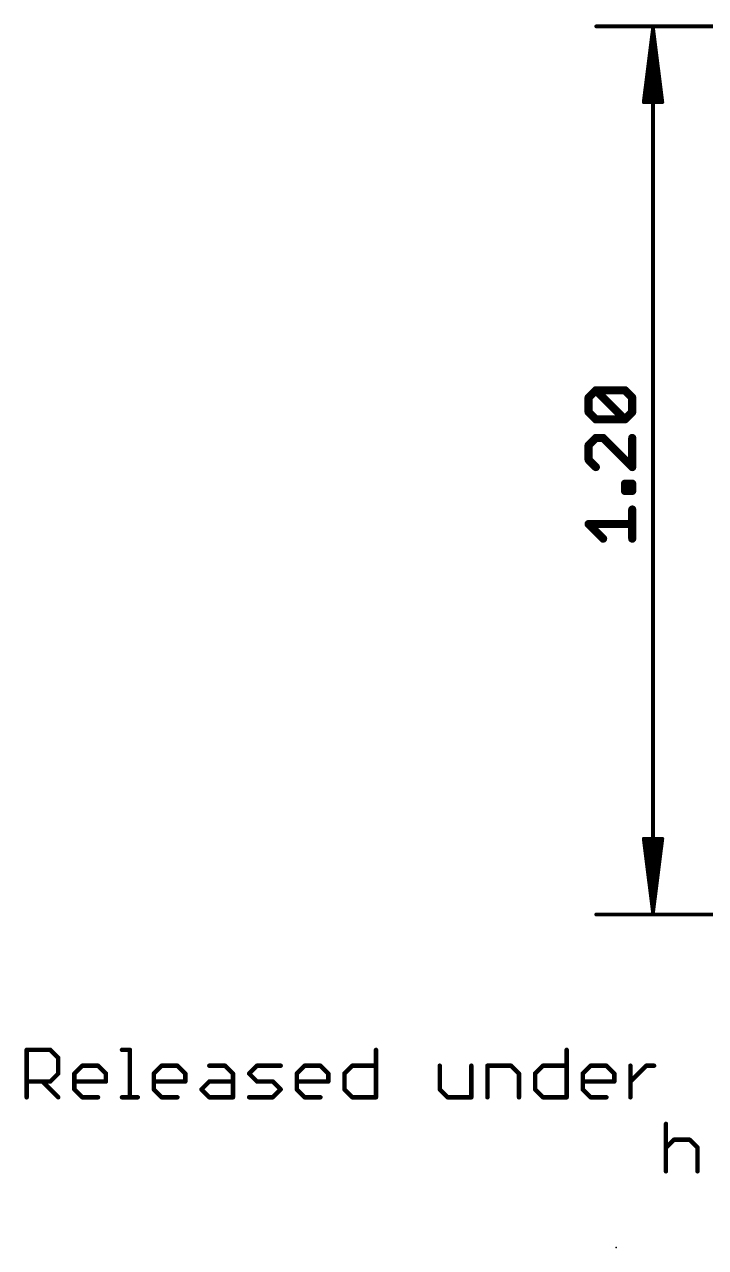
# Model space of a CAD drawing. Extents: x -33 to 74, y -17 to 52.
# Drawn here: x -33.02 to -9.63, y -11.43 to 30.55 of the extents above; entities that cross this region are included whole.
import ezdxf

# ---------------------------------------------------------------- set-up
doc = ezdxf.new("R2010")
doc.units = 0
for name, color, linetype in [('23', 53, 'CONTINUOUS'), ('47', 253, 'CONTINUOUS'), ('51', 53, 'CONTINUOUS')]:
    doc.layers.add(name, color=color, linetype=linetype)

msp = doc.modelspace()

# ---------------------------------------------------------------- linework, layer by layer
at = {"layer": '23'}
msp.add_point((-12.7, -11.43), dxfattribs=at)
at = {"layer": '47'}
for points, const_width in [([(0, 30.48), (-13.38, 30.48)], 0.13), ([(-11.43, 30.415), (-11.7492, 27.88)], 0.13), ([(-11.43, 30.415), (-11.69, 27.88)], 0.13), ([(-11.43, 30.415), (-11.56, 27.88)], 0.13), ([(-11.43, 0.065), (-11.43, 30.415)], 0.13), ([(-11.1108, 27.88), (-11.43, 30.415)], 0.13), ([(-11.3, 27.88), (-11.43, 30.415)], 0.13), ([(-11.17, 27.88), (-11.43, 30.415)], 0.13), ([(-11.7492, 27.88), (-11.1108, 27.88)], 0.13), ([(-13.6441, 17.7411), (-13.3941, 17.9911)], 0.2794), ([(-13.3941, 17.9911), (-12.3942, 17.9911)], 0.2794), ([(-12.3942, 16.9912), (-13.3941, 17.9911)], 0.2794), ([(-12.3942, 17.9911), (-12.1442, 17.7411)], 0.2794), ([(-13.6441, 17.2412), (-13.6441, 17.7411)], 0.2794), ([(-12.1442, 17.7411), (-12.1442, 17.2412)], 0.2794), ([(-13.3941, 16.9912), (-13.6441, 17.2412)], 0.2794), ([(-12.1442, 17.2412), (-12.3942, 16.9912)], 0.2794), ([(-12.3942, 16.9912), (-13.3941, 16.9912)], 0.2794), ([(-13.3941, 16.354), (-13.6441, 16.104)], 0.2794), ([(-13.1441, 16.354), (-13.3941, 16.354)], 0.2794), ([(-12.1442, 15.354), (-13.1441, 16.354)], 0.2794), ([(-12.1442, 16.354), (-12.1442, 15.354)], 0.2794), ([(-13.6441, 16.104), (-13.6441, 15.604)], 0.2794), ([(-13.6441, 15.604), (-13.3941, 15.354)], 0.2794), ([(-12.3942, 14.5355), (-12.3942, 14.7854)], 0.2794), ([(-12.3942, 14.7854), (-12.1442, 14.7854)], 0.2794), ([(-12.1442, 14.7854), (-12.1442, 14.5355)], 0.2794), ([(-12.1442, 14.5355), (-12.3942, 14.5355)], 0.2794), ([(-12.1442, 12.8983), (-12.1442, 13.8982)], 0.2794), ([(-13.1441, 12.8983), (-13.6441, 13.3983)], 0.2794), ([(-13.6441, 13.3983), (-12.1442, 13.3983)], 0.2794), ([(-11.43, 0.065), (-11.7492, 2.6)], 0.13), ([(-11.7492, 2.6), (-11.1108, 2.6)], 0.13), ([(-11.43, 0.065), (-11.69, 2.6)], 0.13), ([(-11.43, 0.065), (-11.56, 2.6)], 0.13), ([(-11.1108, 2.6), (-11.43, 0.065)], 0.13), ([(-11.3, 2.6), (-11.43, 0.065)], 0.13), ([(-11.17, 2.6), (-11.43, 0.065)], 0.13), ([(0, 0), (-13.38, 0)], 0.13)]:
    msp.add_lwpolyline(points, dxfattribs=dict(at, const_width=const_width))
for points, const_width in [([(-13.38, 30.5125, 1), (-13.38, 30.4475)], 0.065), ([(-11.3975, 30.415, 1), (-11.4625, 30.415)], 0.065), ([(-11.3978, 30.4191, 1), (-11.4622, 30.4109)], 0.065), ([(-11.3975, 30.4133, 1), (-11.4625, 30.4167)], 0.065), ([(-11.3975, 30.4167, 1), (-11.4625, 30.4133)], 0.065), ([(-11.3977, 30.4183, 1), (-11.4623, 30.4117)], 0.065), ([(-11.3977, 30.4117, 1), (-11.4623, 30.4183)], 0.065), ([(-11.3978, 30.4109, 1), (-11.4622, 30.4191)], 0.065), ([(-11.7815, 27.8841, 1), (-11.717, 27.8759)], 0.065), ([(-11.7492, 27.9125, 1), (-11.7492, 27.8475)], 0.065), ([(-11.7223, 27.8833, 1), (-11.6577, 27.8767)], 0.065), ([(-11.5925, 27.8817, 1), (-11.5275, 27.8783)], 0.065), ([(-11.3325, 27.8783, 1), (-11.2675, 27.8817)], 0.065), ([(-11.2023, 27.8767, 1), (-11.1377, 27.8833)], 0.065), ([(-11.143, 27.8759, 1), (-11.0785, 27.8841)], 0.065), ([(-11.1108, 27.8475, 1), (-11.1108, 27.9125)], 0.065), ([(-13.3941, 18.061, 1), (-13.3941, 17.9213)], 0.1397), ([(-13.3447, 18.0405, 1), (-13.4435, 17.9417)], 0.1397), ([(-13.3447, 17.9417, 1), (-13.4435, 18.0405)], 0.1397), ([(-12.3448, 18.0405, 1), (-12.4436, 17.9417)], 0.1397), ([(-12.3942, 17.9213, 1), (-12.3942, 18.061)], 0.1397), ([(-13.5742, 17.7411, 1), (-13.7139, 17.7411)], 0.1397), ([(-13.6935, 17.7905, 1), (-13.5947, 17.6917)], 0.1397), ([(-12.0744, 17.7411, 1), (-12.2141, 17.7411)], 0.1397), ([(-12.1936, 17.6917, 1), (-12.0948, 17.7905)], 0.1397), ([(-13.5947, 17.2906, 1), (-13.6935, 17.1918)], 0.1397), ([(-13.7139, 17.2412, 1), (-13.5742, 17.2412)], 0.1397), ([(-12.2141, 17.2412, 1), (-12.0744, 17.2412)], 0.1397), ([(-12.0948, 17.1918, 1), (-12.1936, 17.2906)], 0.1397), ([(-13.3941, 17.061, 1), (-13.3941, 16.9214)], 0.1397), ([(-13.4435, 16.9418, 1), (-13.3447, 17.0406)], 0.1397), ([(-12.4436, 17.0406, 1), (-12.3448, 16.9418)], 0.1397), ([(-12.4436, 16.9418, 1), (-12.3448, 17.0406)], 0.1397), ([(-12.3942, 16.9214, 1), (-12.3942, 17.061)], 0.1397), ([(-13.3941, 16.4238, 1), (-13.3941, 16.2841)], 0.1397), ([(-13.3447, 16.3046, 1), (-13.4435, 16.4034)], 0.1397), ([(-13.0947, 16.4034, 1), (-13.1935, 16.3046)], 0.1397), ([(-13.1441, 16.2841, 1), (-13.1441, 16.4238)], 0.1397), ([(-12.0744, 16.354, 1), (-12.2141, 16.354)], 0.1397), ([(-13.5742, 16.104, 1), (-13.7139, 16.104)], 0.1397), ([(-13.6935, 16.1534, 1), (-13.5947, 16.0546)], 0.1397), ([(-13.5947, 15.6534, 1), (-13.6935, 15.5546)], 0.1397), ([(-13.7139, 15.604, 1), (-13.5742, 15.604)], 0.1397), ([(-13.4435, 15.3047, 1), (-13.3447, 15.4034)], 0.1397), ([(-12.2141, 15.354, 1), (-12.0744, 15.354)], 0.1397), ([(-12.1936, 15.3047, 1), (-12.0948, 15.4034)], 0.1397), ([(-12.3942, 14.8553, 1), (-12.3942, 14.7156)], 0.1397), ([(-12.3243, 14.7854, 1), (-12.464, 14.7854)], 0.1397), ([(-12.0744, 14.7854, 1), (-12.2141, 14.7854)], 0.1397), ([(-12.1442, 14.7156, 1), (-12.1442, 14.8553)], 0.1397), ([(-12.3942, 14.6053, 1), (-12.3942, 14.4656)], 0.1397), ([(-12.464, 14.5355, 1), (-12.3243, 14.5355)], 0.1397), ([(-12.2141, 14.5355, 1), (-12.0744, 14.5355)], 0.1397), ([(-12.1442, 14.4656, 1), (-12.1442, 14.6053)], 0.1397), ([(-12.0744, 13.8982, 1), (-12.2141, 13.8982)], 0.1397), ([(-13.5947, 13.4477, 1), (-13.6935, 13.3489)], 0.1397), ([(-13.6441, 13.4681, 1), (-13.6441, 13.3284)], 0.1397), ([(-12.1442, 13.3284, 1), (-12.1442, 13.4681)], 0.1397), ([(-13.1935, 12.8489, 1), (-13.0947, 12.9477)], 0.1397), ([(-12.2141, 12.8983, 1), (-12.0744, 12.8983)], 0.1397), ([(-11.717, 2.6041, 1), (-11.7815, 2.5959)], 0.065), ([(-11.7492, 2.6325, 1), (-11.7492, 2.5675)], 0.065), ([(-11.6577, 2.6033, 1), (-11.7223, 2.5967)], 0.065), ([(-11.5275, 2.6017, 1), (-11.5925, 2.5983)], 0.065), ([(-11.2675, 2.5983, 1), (-11.3325, 2.6017)], 0.065), ([(-11.1377, 2.5967, 1), (-11.2023, 2.6033)], 0.065), ([(-11.0785, 2.5959, 1), (-11.143, 2.6041)], 0.065), ([(-11.1108, 2.5675, 1), (-11.1108, 2.6325)], 0.065), ([(-13.38, 0.0325, 1), (-13.38, -0.0325)], 0.065), ([(-11.4622, 0.0691, 1), (-11.3978, 0.0609)], 0.065), ([(-11.4623, 0.0683, 1), (-11.3977, 0.0617)], 0.065), ([(-11.4625, 0.0633, 1), (-11.3975, 0.0667)], 0.065), ([(-11.4625, 0.0667, 1), (-11.3975, 0.0633)], 0.065), ([(-11.4625, 0.065, 1), (-11.3975, 0.065)], 0.065), ([(-11.4623, 0.0617, 1), (-11.3977, 0.0683)], 0.065), ([(-11.4622, 0.0609, 1), (-11.3978, 0.0691)], 0.065)]:
    msp.add_lwpolyline(points, format="xyb", dxfattribs=dict(at, const_width=const_width))
at = {"layer": '51', "const_width": 0.1524}
for points in [[(-32.9438, -6.2738), (-32.9438, -4.6468)], [(-32.9438, -4.6468), (-32.1303, -4.6468)], [(-32.1303, -4.6468), (-31.8591, -4.918)], [(-29.6695, -4.6468), (-29.3983, -4.6468)], [(-29.3983, -4.6468), (-29.3983, -6.2738)], [(-20.9448, -4.6468), (-20.9448, -6.2738)], [(-14.3961, -4.6468), (-14.3961, -6.2738)], [(-31.8591, -4.918), (-31.8591, -5.4603)], [(-31.8591, -5.4603), (-32.1303, -5.7315)], [(-31.3066, -5.4603), (-31.0355, -5.1891)], [(-31.3066, -6.0026), (-31.3066, -5.4603)], [(-31.0355, -5.1891), (-30.4931, -5.1891)], [(-30.4931, -5.1891), (-30.222, -5.4603)], [(-30.222, -5.4603), (-30.222, -5.7315)], [(-28.5781, -5.4603), (-28.3069, -5.1891)], [(-28.5781, -6.0026), (-28.5781, -5.4603)], [(-28.3069, -5.1891), (-27.7646, -5.1891)], [(-27.7646, -5.1891), (-27.4934, -5.4603)], [(-27.4934, -5.4603), (-27.4934, -5.7315)], [(-26.6697, -5.1891), (-26.1274, -5.1891)], [(-26.1274, -5.1891), (-25.8562, -5.4603)], [(-25.8562, -5.4603), (-25.8562, -6.2738)], [(-25.3037, -5.4603), (-25.0326, -5.1891)], [(-25.0326, -5.7315), (-25.3037, -5.4603)], [(-25.0326, -5.1891), (-24.2191, -5.1891)], [(-23.6666, -5.4603), (-23.3954, -5.1891)], [(-23.6666, -6.0026), (-23.6666, -5.4603)], [(-23.3954, -5.1891), (-22.8531, -5.1891)], [(-22.8531, -5.1891), (-22.5819, -5.4603)], [(-22.5819, -5.4603), (-22.5819, -5.7315)], [(-22.0294, -5.4603), (-21.7583, -5.1891)], [(-22.0294, -6.0026), (-22.0294, -5.4603)], [(-21.7583, -5.1891), (-20.9448, -5.1891)], [(-18.7551, -5.1891), (-18.7551, -6.0026)], [(-17.6705, -6.2738), (-17.6705, -5.1891)], [(-17.118, -6.2738), (-17.118, -5.1891)], [(-17.118, -5.1891), (-16.3045, -5.1891)], [(-16.3045, -5.1891), (-16.0333, -5.4603)], [(-16.0333, -5.4603), (-16.0333, -6.2738)], [(-15.4808, -5.4603), (-15.2096, -5.1891)], [(-15.4808, -6.0026), (-15.4808, -5.4603)], [(-15.2096, -5.1891), (-14.3961, -5.1891)], [(-13.8436, -5.4603), (-13.5725, -5.1891)], [(-13.8436, -6.0026), (-13.8436, -5.4603)], [(-13.5725, -5.1891), (-13.0302, -5.1891)], [(-13.0302, -5.1891), (-12.759, -5.4603)], [(-12.759, -5.4603), (-12.759, -5.7315)], [(-12.2065, -6.2738), (-12.2065, -5.1891)], [(-12.2065, -5.7315), (-11.6642, -5.1891)], [(-11.6642, -5.1891), (-11.393, -5.1891)], [(-32.1303, -5.7315), (-32.9438, -5.7315)], [(-32.4015, -5.7315), (-31.8591, -6.2738)], [(-30.222, -5.7315), (-31.3066, -5.7315)], [(-27.4934, -5.7315), (-28.5781, -5.7315)], [(-26.9409, -6.0026), (-26.6697, -5.7315)], [(-26.6697, -5.7315), (-25.8562, -5.7315)], [(-24.4902, -5.7315), (-25.0326, -5.7315)], [(-24.2191, -6.0026), (-24.4902, -5.7315)], [(-22.5819, -5.7315), (-23.6666, -5.7315)], [(-12.759, -5.7315), (-13.8436, -5.7315)], [(-31.0355, -6.2738), (-31.3066, -6.0026)], [(-30.4931, -6.2738), (-31.0355, -6.2738)], [(-29.6695, -6.2738), (-29.1272, -6.2738)], [(-28.3069, -6.2738), (-28.5781, -6.0026)], [(-27.7646, -6.2738), (-28.3069, -6.2738)], [(-26.6697, -6.2738), (-26.9409, -6.0026)], [(-25.8562, -6.2738), (-26.6697, -6.2738)], [(-25.3037, -6.2738), (-24.4902, -6.2738)], [(-24.4902, -6.2738), (-24.2191, -6.0026)], [(-23.3954, -6.2738), (-23.6666, -6.0026)], [(-22.8531, -6.2738), (-23.3954, -6.2738)], [(-21.7583, -6.2738), (-22.0294, -6.0026)], [(-20.9448, -6.2738), (-21.7583, -6.2738)], [(-18.7551, -6.0026), (-18.484, -6.2738)], [(-18.484, -6.2738), (-17.6705, -6.2738)], [(-15.2096, -6.2738), (-15.4808, -6.0026)], [(-14.3961, -6.2738), (-15.2096, -6.2738)], [(-13.5725, -6.2738), (-13.8436, -6.0026)], [(-13.0302, -6.2738), (-13.5725, -6.2738)], [(-10.9866, -7.1868), (-10.9866, -8.8138)], [(-10.9866, -8.0003), (-10.7155, -7.7291)], [(-10.7155, -7.7291), (-10.1731, -7.7291)], [(-10.1731, -7.7291), (-9.902, -8.0003)], [(-9.902, -8.0003), (-9.902, -8.8138)]]:
    msp.add_lwpolyline(points, dxfattribs=at)
at = {"layer": '51', "const_width": 0.0762}
for points in [[(-32.9057, -4.6468, 1), (-32.9819, -4.6468)], [(-32.9438, -4.6087, 1), (-32.9438, -4.6849)], [(-32.1034, -4.6199, 1), (-32.1572, -4.6738)], [(-32.1303, -4.6849, 1), (-32.1303, -4.6087)], [(-29.6695, -4.6087, 1), (-29.6695, -4.6849)], [(-29.3602, -4.6468, 1), (-29.4364, -4.6468)], [(-29.3983, -4.6849, 1), (-29.3983, -4.6087)], [(-20.9067, -4.6468, 1), (-20.9829, -4.6468)], [(-14.358, -4.6468, 1), (-14.4342, -4.6468)], [(-31.821, -4.918, 1), (-31.8972, -4.918)], [(-31.8861, -4.9449, 1), (-31.8322, -4.891)], [(-31.8972, -5.4603, 1), (-31.821, -5.4603)], [(-31.8322, -5.4872, 1), (-31.8861, -5.4334)], [(-31.2685, -5.4603, 1), (-31.3447, -5.4603)], [(-31.3336, -5.4334, 1), (-31.2797, -5.4872)], [(-31.0355, -5.151, 1), (-31.0355, -5.2272)], [(-31.0085, -5.2161, 1), (-31.0624, -5.1622)], [(-30.4662, -5.1622, 1), (-30.5201, -5.2161)], [(-30.4931, -5.2272, 1), (-30.4931, -5.151)], [(-30.1839, -5.4603, 1), (-30.2601, -5.4603)], [(-30.2489, -5.4872, 1), (-30.195, -5.4334)], [(-28.54, -5.4603, 1), (-28.6162, -5.4603)], [(-28.605, -5.4334, 1), (-28.5511, -5.4872)], [(-28.3069, -5.151, 1), (-28.3069, -5.2272)], [(-28.2799, -5.2161, 1), (-28.3338, -5.1622)], [(-27.7376, -5.1622, 1), (-27.7915, -5.2161)], [(-27.7646, -5.2272, 1), (-27.7646, -5.151)], [(-27.4553, -5.4603, 1), (-27.5315, -5.4603)], [(-27.5203, -5.4872, 1), (-27.4664, -5.4334)], [(-26.6697, -5.151, 1), (-26.6697, -5.2272)], [(-26.1005, -5.1622, 1), (-26.1543, -5.2161)], [(-26.1274, -5.2272, 1), (-26.1274, -5.151)], [(-25.8181, -5.4603, 1), (-25.8943, -5.4603)], [(-25.8832, -5.4872, 1), (-25.8293, -5.4334)], [(-25.2768, -5.4334, 1), (-25.3307, -5.4872)], [(-25.3307, -5.4334, 1), (-25.2768, -5.4872)], [(-25.0326, -5.151, 1), (-25.0326, -5.2272)], [(-25.0056, -5.2161, 1), (-25.0595, -5.1622)], [(-24.2191, -5.2272, 1), (-24.2191, -5.151)], [(-23.6285, -5.4603, 1), (-23.7047, -5.4603)], [(-23.6935, -5.4334, 1), (-23.6396, -5.4872)], [(-23.3954, -5.151, 1), (-23.3954, -5.2272)], [(-23.3685, -5.2161, 1), (-23.4224, -5.1622)], [(-22.8261, -5.1622, 1), (-22.88, -5.2161)], [(-22.8531, -5.2272, 1), (-22.8531, -5.151)], [(-22.5438, -5.4603, 1), (-22.62, -5.4603)], [(-22.6089, -5.4872, 1), (-22.555, -5.4334)], [(-21.9913, -5.4603, 1), (-22.0675, -5.4603)], [(-22.0564, -5.4334, 1), (-22.0025, -5.4872)], [(-21.7583, -5.151, 1), (-21.7583, -5.2272)], [(-21.7313, -5.2161, 1), (-21.7852, -5.1622)], [(-20.9448, -5.2272, 1), (-20.9448, -5.151)], [(-18.717, -5.1891, 1), (-18.7932, -5.1891)], [(-17.6324, -5.1891, 1), (-17.7086, -5.1891)], [(-17.0799, -5.1891, 1), (-17.1561, -5.1891)], [(-17.118, -5.151, 1), (-17.118, -5.2272)], [(-16.2775, -5.1622, 1), (-16.3314, -5.2161)], [(-16.3045, -5.2272, 1), (-16.3045, -5.151)], [(-15.9952, -5.4603, 1), (-16.0714, -5.4603)], [(-16.0602, -5.4872, 1), (-16.0064, -5.4334)], [(-15.4427, -5.4603, 1), (-15.5189, -5.4603)], [(-15.5077, -5.4334, 1), (-15.4539, -5.4872)], [(-15.2096, -5.151, 1), (-15.2096, -5.2272)], [(-15.1827, -5.2161, 1), (-15.2366, -5.1622)], [(-14.3961, -5.2272, 1), (-14.3961, -5.151)], [(-13.8055, -5.4603, 1), (-13.8817, -5.4603)], [(-13.8706, -5.4334, 1), (-13.8167, -5.4872)], [(-13.5725, -5.151, 1), (-13.5725, -5.2272)], [(-13.5455, -5.2161, 1), (-13.5994, -5.1622)], [(-13.0032, -5.1622, 1), (-13.0571, -5.2161)], [(-13.0302, -5.2272, 1), (-13.0302, -5.151)], [(-12.7209, -5.4603, 1), (-12.7971, -5.4603)], [(-12.7859, -5.4872, 1), (-12.732, -5.4334)], [(-12.1684, -5.1891, 1), (-12.2446, -5.1891)], [(-11.6642, -5.151, 1), (-11.6642, -5.2272)], [(-11.6372, -5.2161, 1), (-11.6911, -5.1622)], [(-11.393, -5.2272, 1), (-11.393, -5.151)], [(-32.9438, -5.6934, 1), (-32.9438, -5.7696)], [(-32.3745, -5.7045, 1), (-32.4284, -5.7584)], [(-32.1572, -5.7045, 1), (-32.1034, -5.7584)], [(-32.1303, -5.7696, 1), (-32.1303, -5.6934)], [(-31.3066, -5.6934, 1), (-31.3066, -5.7696)], [(-30.2601, -5.7315, 1), (-30.1839, -5.7315)], [(-30.222, -5.7696, 1), (-30.222, -5.6934)], [(-28.5781, -5.6934, 1), (-28.5781, -5.7696)], [(-27.5315, -5.7315, 1), (-27.4553, -5.7315)], [(-27.4934, -5.7696, 1), (-27.4934, -5.6934)], [(-26.6697, -5.6934, 1), (-26.6697, -5.7696)], [(-26.6428, -5.7584, 1), (-26.6967, -5.7045)], [(-25.8562, -5.7696, 1), (-25.8562, -5.6934)], [(-25.0326, -5.6934, 1), (-25.0326, -5.7696)], [(-25.0595, -5.7584, 1), (-25.0056, -5.7045)], [(-24.4633, -5.7045, 1), (-24.5172, -5.7584)], [(-24.4902, -5.7696, 1), (-24.4902, -5.6934)], [(-23.6666, -5.6934, 1), (-23.6666, -5.7696)], [(-22.62, -5.7315, 1), (-22.5438, -5.7315)], [(-22.5819, -5.7696, 1), (-22.5819, -5.6934)], [(-13.8436, -5.6934, 1), (-13.8436, -5.7696)], [(-12.7971, -5.7315, 1), (-12.7209, -5.7315)], [(-12.759, -5.7696, 1), (-12.759, -5.6934)], [(-12.2334, -5.7045, 1), (-12.1795, -5.7584)], [(-32.9819, -6.2738, 1), (-32.9057, -6.2738)], [(-31.8861, -6.3007, 1), (-31.8322, -6.2469)], [(-31.2797, -5.9757, 1), (-31.3336, -6.0296)], [(-31.3447, -6.0026, 1), (-31.2685, -6.0026)], [(-31.0355, -6.2357, 1), (-31.0355, -6.3119)], [(-31.0624, -6.3007, 1), (-31.0085, -6.2469)], [(-30.4931, -6.3119, 1), (-30.4931, -6.2357)], [(-29.6695, -6.2357, 1), (-29.6695, -6.3119)], [(-29.4364, -6.2738, 1), (-29.3602, -6.2738)], [(-29.1272, -6.3119, 1), (-29.1272, -6.2357)], [(-28.5511, -5.9757, 1), (-28.605, -6.0296)], [(-28.6162, -6.0026, 1), (-28.54, -6.0026)], [(-28.3069, -6.2357, 1), (-28.3069, -6.3119)], [(-28.3338, -6.3007, 1), (-28.2799, -6.2469)], [(-27.7646, -6.3119, 1), (-27.7646, -6.2357)], [(-26.914, -5.9757, 1), (-26.9678, -6.0296)], [(-26.9678, -5.9757, 1), (-26.914, -6.0296)], [(-26.6697, -6.2357, 1), (-26.6697, -6.3119)], [(-26.6967, -6.3007, 1), (-26.6428, -6.2469)], [(-25.8943, -6.2738, 1), (-25.8181, -6.2738)], [(-25.8562, -6.3119, 1), (-25.8562, -6.2357)], [(-25.3037, -6.2357, 1), (-25.3037, -6.3119)], [(-24.5172, -6.2469, 1), (-24.4633, -6.3007)], [(-24.4902, -6.3119, 1), (-24.4902, -6.2357)], [(-24.1921, -6.0296, 1), (-24.246, -5.9757)], [(-24.246, -6.0296, 1), (-24.1921, -5.9757)], [(-23.6396, -5.9757, 1), (-23.6935, -6.0296)], [(-23.7047, -6.0026, 1), (-23.6285, -6.0026)], [(-23.3954, -6.2357, 1), (-23.3954, -6.3119)], [(-23.4224, -6.3007, 1), (-23.3685, -6.2469)], [(-22.8531, -6.3119, 1), (-22.8531, -6.2357)], [(-22.0025, -5.9757, 1), (-22.0564, -6.0296)], [(-22.0675, -6.0026, 1), (-21.9913, -6.0026)], [(-21.7583, -6.2357, 1), (-21.7583, -6.3119)], [(-21.7852, -6.3007, 1), (-21.7313, -6.2469)], [(-20.9829, -6.2738, 1), (-20.9067, -6.2738)], [(-20.9448, -6.3119, 1), (-20.9448, -6.2357)], [(-18.7282, -5.9757, 1), (-18.7821, -6.0296)], [(-18.7932, -6.0026, 1), (-18.717, -6.0026)], [(-18.484, -6.2357, 1), (-18.484, -6.3119)], [(-18.5109, -6.3007, 1), (-18.457, -6.2469)], [(-17.7086, -6.2738, 1), (-17.6324, -6.2738)], [(-17.6705, -6.3119, 1), (-17.6705, -6.2357)], [(-17.1561, -6.2738, 1), (-17.0799, -6.2738)], [(-16.0714, -6.2738, 1), (-15.9952, -6.2738)], [(-15.4539, -5.9757, 1), (-15.5077, -6.0296)], [(-15.5189, -6.0026, 1), (-15.4427, -6.0026)], [(-15.2096, -6.2357, 1), (-15.2096, -6.3119)], [(-15.2366, -6.3007, 1), (-15.1827, -6.2469)], [(-14.4342, -6.2738, 1), (-14.358, -6.2738)], [(-14.3961, -6.3119, 1), (-14.3961, -6.2357)], [(-13.8167, -5.9757, 1), (-13.8706, -6.0296)], [(-13.8817, -6.0026, 1), (-13.8055, -6.0026)], [(-13.5725, -6.2357, 1), (-13.5725, -6.3119)], [(-13.5994, -6.3007, 1), (-13.5455, -6.2469)], [(-13.0302, -6.3119, 1), (-13.0302, -6.2357)], [(-12.2446, -6.2738, 1), (-12.1684, -6.2738)], [(-10.9485, -7.1868, 1), (-11.0247, -7.1868)], [(-11.0136, -7.9734, 1), (-10.9597, -8.0272)], [(-10.7155, -7.691, 1), (-10.7155, -7.7672)], [(-10.6885, -7.7561, 1), (-10.7424, -7.7022)], [(-10.1462, -7.7022, 1), (-10.2001, -7.7561)], [(-10.1731, -7.7672, 1), (-10.1731, -7.691)], [(-9.8639, -8.0003, 1), (-9.9401, -8.0003)], [(-9.9289, -8.0272, 1), (-9.875, -7.9734)], [(-11.0247, -8.8138, 1), (-10.9485, -8.8138)], [(-9.9401, -8.8138, 1), (-9.8639, -8.8138)]]:
    msp.add_lwpolyline(points, format="xyb", dxfattribs=at)

doc.saveas('drawing.dxf')
